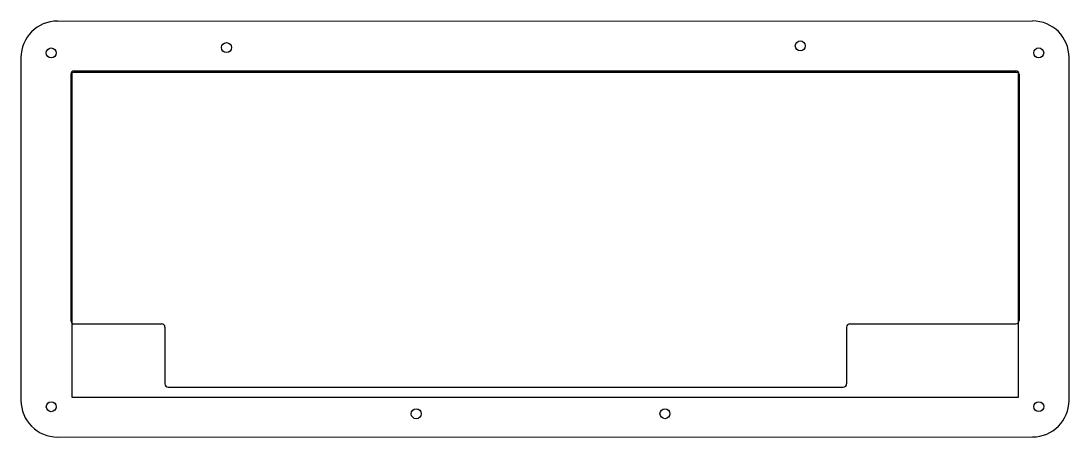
# Model space of a CAD drawing. Header units: millimetres. Extents: x 61 to 377, y -139 to -14.
import ezdxf

# ---------------------------------------------------------------- set-up
doc = ezdxf.new("R2010")
doc.units = ezdxf.units.MM
picture_1 = doc.add_image_def('image1.png', size_in_pixel=(285, 98))

msp = doc.modelspace()

# ---------------------------------------------------------------- linework, layer by layer
for p, q in [((72.2, -13.57), (365.95, -13.54)), ((61.2, -24.57), (61.2, -127.82)), ((376.95, -127.79), (376.95, -24.54)), ((76.2, -29.57), (76.2, -103.78)), ((77.2, -28.57), (209.55, -28.55)), ((209.55, -28.54), (360.95, -28.54)), ((361.95, -29.54), (361.95, -103.76)), ((77.2, -104.78), (103.58, -104.78)), ((104.58, -105.78), (104.58, -122.82)), ((309.95, -105.76), (309.95, -122.8)), ((310.95, -104.76), (360.95, -104.76)), ((105.58, -123.82), (308.95, -123.8)), ((72.2, -138.82), (365.95, -138.79))]:
    msp.add_line(p, q)
for centre in [(70.32, -23.18), (123.12, -21.56), (295.99, -21.04), (367.81, -23.15), (70.33, -129.7), (367.83, -129.68), (180.28, -131.83), (255.22, -131.8)]:
    msp.add_circle(centre, 1.5)
for centre, radius, start, end in [((72.2, -24.57), 11, 90.0093, 180.0001), ((365.95, -24.54), 11, 0, 90), ((77.2, -29.57), 1, 90.0098, 180), ((360.95, -29.54), 1, 0, 90), ((77.2, -103.78), 1, 180, 270), ((360.95, -103.76), 1, 270, 0), ((103.58, -105.78), 1, 0, 90), ((310.95, -105.76), 1, 90, 180), ((105.58, -122.82), 1, 180.0058, 270), ((308.95, -122.8), 1, 270, 0), ((72.2, -127.82), 11, 180, 270.0119), ((365.95, -127.79), 11, 270, 0)]:
    msp.add_arc(centre, radius, start, end)

# ---------------------------------------------------------------- pictures from other files: only their frames are drawn
image = msp.add_image(picture_1, insert=(76.61, -126.96), size_in_units=(285, 98))
image.dxf.flags = 1

doc.saveas('drawing.dxf')
